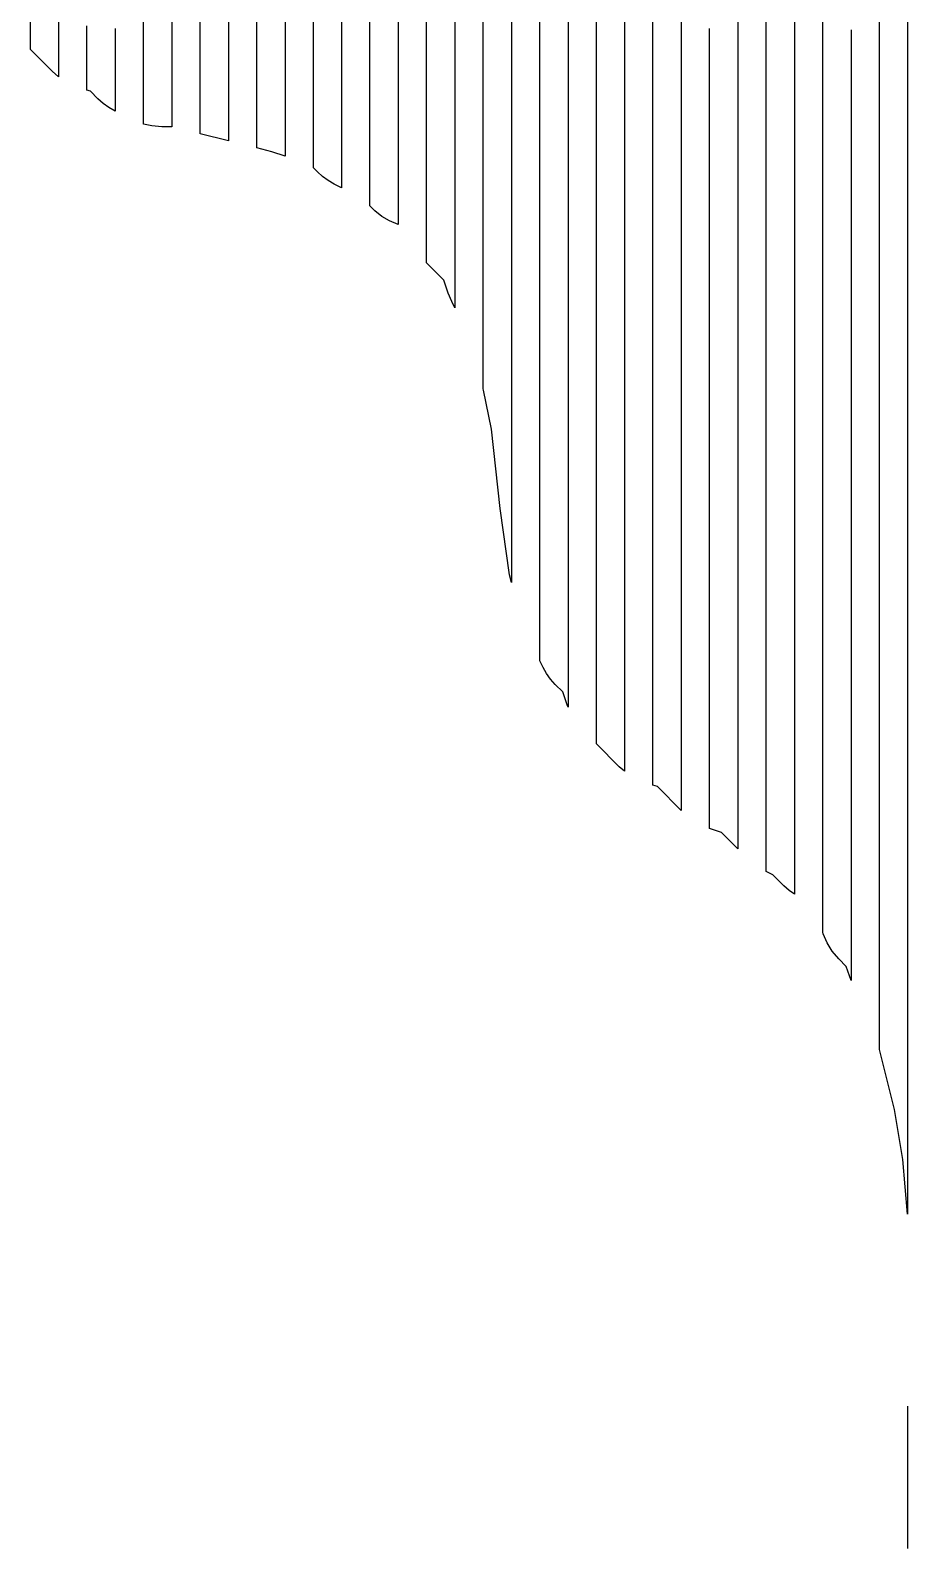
# Model space of a CAD drawing. Header units: metres. Extents: x -6 to 1890, y -8 to 898.
# Drawn here: x 1457.6 to 1581.6, y -0.6 to 213.9 of the extents above; entities that cross this region are included whole.
import ezdxf

# ---------------------------------------------------------------- set-up
doc = ezdxf.new("R2010")
doc.units = ezdxf.units.M
doc.layers.add('PASSADAS_COMPLETAS', color=1, linetype='CONTINUOUS')
doc.layers.add('PECAS_2D', color=3, linetype='CONTINUOUS')

msp = doc.modelspace()

# ---------------------------------------------------------------- linework, layer by layer
at = {"layer": 'PASSADAS_COMPLETAS'}
for points in [[(1477.578, 279.072), (1477.578, 211.923), (1477.578, 209.341), (1477.578, 208.049), (1477.578, 206.758), (1477.578, 205.467), (1477.578, 204.175), (1477.578, 200.301), (1476.16, 200.301), (1474.761, 200.41), (1473.578, 200.689), (1473.578, 205.844), (1473.578, 207.133), (1473.578, 208.422), (1473.578, 209.711), (1473.578, 211), (1473.578, 212.288), (1473.578, 287.041)], [(1485.578, 257.93), (1485.578, 208.681), (1485.578, 207.385), (1485.578, 206.089), (1485.578, 204.793), (1485.578, 203.497), (1485.578, 202.201), (1485.578, 200.905), (1485.578, 198.313), (1481.578, 199.318), (1481.578, 203.219), (1481.578, 204.519), (1481.578, 205.819), (1481.578, 207.119), (1481.578, 208.419), (1481.578, 269.526)], [(1493.578, 240.125), (1493.578, 206.503), (1493.578, 205.21), (1493.578, 203.916), (1493.578, 202.623), (1493.578, 201.33), (1493.578, 200.037), (1493.578, 196.157), (1491.71, 196.78), (1489.578, 197.313), (1489.578, 199.894), (1489.578, 201.185), (1489.578, 202.476), (1489.578, 203.766), (1489.578, 205.057), (1489.578, 206.348), (1489.578, 207.638), (1489.578, 241.195)], [(1501.578, 238.201), (1501.578, 203.317), (1501.578, 202.025), (1501.578, 200.733), (1501.578, 199.441), (1501.578, 198.149), (1501.578, 196.857), (1501.578, 191.689), (1500.527, 192.214), (1499.68, 192.696), (1498.887, 193.267), (1498.162, 193.919), (1497.578, 194.503), (1497.578, 198.372), (1497.578, 199.662), (1497.578, 200.951), (1497.578, 202.241), (1497.578, 203.531), (1497.578, 204.82), (1497.578, 239.642)], [(1509.578, 237.034), (1509.578, 199.469), (1509.578, 198.174), (1509.578, 196.878), (1509.578, 195.583), (1509.578, 194.288), (1509.578, 192.992), (1509.578, 191.697), (1509.578, 186.515), (1508.336, 187.017), (1507.256, 187.644), (1506.267, 188.417), (1505.578, 189.128), (1505.578, 194.275), (1505.578, 195.561), (1505.578, 196.848), (1505.578, 198.134), (1505.578, 199.421), (1505.578, 200.708), (1505.578, 201.994), (1505.578, 239.306)], [(1517.578, 234.509), (1517.578, 194.219), (1517.578, 192.92), (1517.578, 191.62), (1517.578, 190.321), (1517.578, 189.021), (1517.578, 187.721), (1517.578, 186.422), (1517.578, 185.122), (1517.578, 183.822), (1517.578, 174.725), (1517.139, 175.602), (1516.646, 176.794), (1516.032, 178.634), (1513.578, 181.088), (1513.578, 188.843), (1513.578, 190.135), (1513.578, 191.428), (1513.578, 192.72), (1513.578, 194.013), (1513.578, 195.305), (1513.578, 196.598), (1513.578, 197.89), (1513.578, 236.665)], [(1525.578, 231.44), (1525.578, 182.39), (1525.578, 181.099), (1525.578, 179.808), (1525.578, 178.518), (1525.578, 177.227), (1525.578, 175.936), (1525.578, 174.645), (1525.578, 173.354), (1525.578, 172.064), (1525.578, 170.773), (1525.578, 169.482), (1525.578, 135.921), (1525.318, 137.021), (1523.99, 146.351), (1522.741, 157.592), (1521.637, 163.113), (1521.578, 163.289), (1521.578, 178.73), (1521.578, 180.017), (1521.578, 181.303), (1521.578, 182.59), (1521.578, 183.877), (1521.578, 185.163), (1521.578, 186.45), (1521.578, 187.737), (1521.578, 234.058)], [(1533.578, 225.997), (1533.578, 159.835), (1533.578, 158.538), (1533.578, 157.24), (1533.578, 146.862), (1533.578, 145.565), (1533.578, 144.268), (1533.578, 137.781), (1533.578, 136.484), (1533.578, 135.186), (1533.578, 133.889), (1533.578, 132.592), (1533.578, 131.295), (1533.578, 118.322), (1533.45, 118.626), (1532.836, 120.466), (1531.77, 121.532), (1531.119, 122.257), (1530.547, 123.05), (1530.066, 123.897), (1529.578, 124.872), (1529.578, 156.001), (1529.578, 157.298), (1529.578, 158.595), (1529.578, 162.486), (1529.578, 163.783), (1529.578, 165.08), (1529.578, 166.377), (1529.578, 167.674), (1529.578, 168.972), (1529.578, 171.566), (1529.578, 172.863), (1529.578, 176.754), (1529.578, 178.051), (1529.578, 229.932)], [(1541.578, 219.634), (1541.578, 126.131), (1541.578, 124.832), (1541.578, 123.534), (1541.578, 122.235), (1541.578, 120.936), (1541.578, 119.638), (1541.578, 118.339), (1541.578, 117.04), (1541.578, 115.742), (1541.578, 109.248), (1540.818, 109.899), (1537.578, 113.139), (1537.578, 120.901), (1537.578, 122.194), (1537.578, 123.488), (1537.578, 126.075), (1537.578, 127.368), (1537.578, 128.662), (1537.578, 129.955), (1537.578, 131.249), (1537.578, 132.543), (1537.578, 133.836), (1537.578, 135.13), (1537.578, 223.091)], [(1581.578, 222.722), (1581.578, 209.78), (1581.578, 208.485), (1581.578, 207.191), (1581.578, 205.897), (1581.578, 204.603), (1581.578, 203.309), (1581.578, 202.014), (1581.578, 200.72), (1581.578, 199.426), (1581.578, 198.132), (1581.578, 196.838), (1581.578, 195.544), (1581.578, 194.249), (1581.578, 192.955), (1581.578, 191.661), (1581.578, 190.367), (1581.578, 189.073), (1581.578, 187.778), (1581.578, 186.484), (1581.578, 185.19), (1581.578, 183.896), (1581.578, 182.602), (1581.578, 181.307), (1581.578, 180.013), (1581.578, 178.719), (1581.578, 176.131), (1581.578, 174.836), (1581.578, 173.542), (1581.578, 172.248), (1581.578, 170.954), (1581.578, 169.66), (1581.578, 168.366), (1581.578, 167.071), (1581.578, 164.483), (1581.578, 163.189), (1581.578, 161.895), (1581.578, 160.6), (1581.578, 159.306), (1581.578, 152.835), (1581.578, 150.247), (1581.578, 147.658), (1581.578, 145.07), (1581.578, 143.776), (1581.578, 142.482), (1581.578, 141.188), (1581.578, 139.893), (1581.578, 138.599), (1581.578, 86.831), (1581.578, 85.537), (1581.578, 84.243), (1581.578, 82.949), (1581.578, 81.655), (1581.578, 80.361), (1581.578, 79.066), (1581.578, 77.772), (1581.578, 76.478), (1581.578, 75.184), (1581.578, 46.712), (1580.877, 54.419), (1579.7, 61.482), (1577.578, 69.971), (1577.578, 82.927), (1577.578, 84.222), (1577.578, 85.518), (1577.578, 86.813), (1577.578, 88.109), (1577.578, 89.404), (1577.578, 90.7), (1577.578, 93.291), (1577.578, 141.228), (1577.578, 142.523), (1577.578, 143.819), (1577.578, 145.114), (1577.578, 146.41), (1577.578, 152.888), (1577.578, 154.184), (1577.578, 155.479), (1577.578, 156.775), (1577.578, 158.07), (1577.578, 159.366), (1577.578, 160.661), (1577.578, 161.957), (1577.578, 163.253), (1577.578, 164.548), (1577.578, 165.844), (1577.578, 167.139), (1577.578, 168.435), (1577.578, 169.73), (1577.578, 171.026), (1577.578, 172.322), (1577.578, 174.913), (1577.578, 176.208), (1577.578, 177.504), (1577.578, 178.8), (1577.578, 180.095), (1577.578, 181.391), (1577.578, 182.686), (1577.578, 183.982), (1577.578, 185.277), (1577.578, 186.573), (1577.578, 187.869), (1577.578, 189.164), (1577.578, 190.46), (1577.578, 191.755), (1577.578, 193.051), (1577.578, 194.347), (1577.578, 196.938), (1577.578, 199.529), (1577.578, 202.12), (1577.578, 204.711), (1577.578, 206.007), (1577.578, 208.598), (1577.578, 209.893), (1577.578, 211.189), (1577.578, 212.485), (1577.578, 215.076)], [(1461.578, 215.097), (1461.578, 213.808), (1461.578, 207.365), (1460.677, 208.137), (1457.578, 211.236), (1457.578, 217.707)], [(1469.578, 214.193), (1469.578, 212.895), (1469.578, 211.598), (1469.578, 210.301), (1469.578, 209.004), (1469.578, 207.707), (1469.578, 202.518), (1468.658, 203.037), (1467.865, 203.608), (1467.14, 204.259), (1466.073, 205.326), (1465.578, 205.491), (1465.578, 210.683), (1465.578, 211.982), (1465.578, 213.28), (1465.578, 214.578)], [(1549.578, 215.072), (1549.578, 213.778), (1549.578, 212.483), (1549.578, 211.188), (1549.578, 116.672), (1549.578, 115.377), (1549.578, 114.082), (1549.578, 112.788), (1549.578, 111.493), (1549.578, 110.198), (1549.578, 108.903), (1549.578, 103.724), (1546.215, 107.087), (1545.578, 107.3), (1545.578, 112.493), (1545.578, 113.791), (1545.578, 115.089), (1545.578, 116.387), (1545.578, 117.685), (1545.578, 118.984), (1545.578, 120.282), (1545.578, 121.58), (1545.578, 216.351)], [(1557.578, 215.972), (1557.578, 213.386), (1557.578, 210.8), (1557.578, 208.214), (1557.578, 206.922), (1557.578, 205.629), (1557.578, 204.336), (1557.578, 203.043), (1557.578, 201.75), (1557.578, 200.457), (1557.578, 112.533), (1557.578, 111.24), (1557.578, 109.947), (1557.578, 108.654), (1557.578, 107.361), (1557.578, 106.068), (1557.578, 104.775), (1557.578, 103.482), (1557.578, 98.31), (1555.264, 100.624), (1553.578, 101.186), (1553.578, 106.382), (1553.578, 107.681), (1553.578, 108.98), (1553.578, 110.279), (1553.578, 111.577), (1553.578, 112.876), (1553.578, 114.175), (1553.578, 206.399), (1553.578, 207.698), (1553.578, 208.997), (1553.578, 210.296), (1553.578, 211.595), (1553.578, 212.894), (1553.578, 214.193)], [(1565.578, 215.655), (1565.578, 213.076), (1565.578, 210.498), (1565.578, 207.92), (1565.578, 205.341), (1565.578, 202.763), (1565.578, 200.185), (1565.578, 198.895), (1565.578, 196.317), (1565.578, 193.739), (1565.578, 192.45), (1565.578, 191.16), (1565.578, 189.871), (1565.578, 188.582), (1565.578, 187.293), (1565.578, 186.004), (1565.578, 184.714), (1565.578, 183.425), (1565.578, 182.136), (1565.578, 104.785), (1565.578, 103.496), (1565.578, 102.207), (1565.578, 100.918), (1565.578, 99.628), (1565.578, 98.339), (1565.578, 91.893), (1564.83, 92.428), (1564.085, 93.095), (1562.544, 94.636), (1561.578, 95.119), (1561.578, 101.589), (1561.578, 102.883), (1561.578, 104.177), (1561.578, 105.472), (1561.578, 106.766), (1561.578, 108.06), (1561.578, 109.354), (1561.578, 192.173), (1561.578, 193.467), (1561.578, 194.761), (1561.578, 196.055), (1561.578, 197.349), (1561.578, 198.643), (1561.578, 199.937), (1561.578, 202.525), (1561.578, 205.113), (1561.578, 207.701), (1561.578, 210.289), (1561.578, 212.877), (1561.578, 215.465)], [(1573.578, 213.983), (1573.578, 211.4), (1573.578, 210.109), (1573.578, 207.527), (1573.578, 206.236), (1573.578, 203.654), (1573.578, 201.072), (1573.578, 199.781), (1573.578, 197.198), (1573.578, 194.616), (1573.578, 192.034), (1573.578, 189.452), (1573.578, 188.161), (1573.578, 186.87), (1573.578, 185.579), (1573.578, 182.996), (1573.578, 181.705), (1573.578, 180.414), (1573.578, 179.123), (1573.578, 177.832), (1573.578, 176.541), (1573.578, 173.959), (1573.578, 172.668), (1573.578, 171.377), (1573.578, 170.086), (1573.578, 168.795), (1573.578, 167.503), (1573.578, 166.212), (1573.578, 164.921), (1573.578, 163.63), (1573.578, 162.339), (1573.578, 161.048), (1573.578, 159.757), (1573.578, 158.466), (1573.578, 157.175), (1573.578, 155.884), (1573.578, 154.593), (1573.578, 153.301), (1573.578, 152.01), (1573.578, 150.719), (1573.578, 149.428), (1573.578, 148.137), (1573.578, 146.846), (1573.578, 145.555), (1573.578, 144.264), (1573.578, 100.367), (1573.578, 99.076), (1573.578, 97.785), (1573.578, 96.493), (1573.578, 95.202), (1573.578, 93.911), (1573.578, 92.62), (1573.578, 91.329), (1573.578, 90.038), (1573.578, 79.709), (1572.907, 81.688), (1571.841, 82.754), (1570.929, 83.819), (1570.187, 85.019), (1569.643, 86.311), (1569.578, 86.505), (1569.578, 94.248), (1569.578, 95.539), (1569.578, 96.83), (1569.578, 98.12), (1569.578, 99.411), (1569.578, 100.701), (1569.578, 101.992), (1569.578, 161.357), (1569.578, 162.647), (1569.578, 163.938), (1569.578, 165.228), (1569.578, 170.391), (1569.578, 171.681), (1569.578, 174.262), (1569.578, 175.553), (1569.578, 178.134), (1569.578, 179.424), (1569.578, 180.715), (1569.578, 182.005), (1569.578, 183.296), (1569.578, 185.877), (1569.578, 188.458), (1569.578, 191.039), (1569.578, 193.62), (1569.578, 196.201), (1569.578, 198.783), (1569.578, 201.364), (1569.578, 202.654), (1569.578, 205.235), (1569.578, 207.816), (1569.578, 209.107), (1569.578, 211.688), (1569.578, 212.979), (1569.578, 215.56)], [(1581.578, 19.583), (1581.578, -0.557)]]:
    msp.add_lwpolyline(points, dxfattribs=at)
at = {"layer": 'PECAS_2D'}
for points in [[(1477.578, 279.072), (1477.578, 211.923), (1477.578, 209.341), (1477.578, 208.049), (1477.578, 206.758), (1477.578, 205.467), (1477.578, 204.175), (1477.578, 200.301), (1476.16, 200.301), (1474.761, 200.41), (1473.578, 200.689), (1473.578, 205.844), (1473.578, 207.133), (1473.578, 208.422), (1473.578, 209.711), (1473.578, 211), (1473.578, 212.288), (1473.578, 287.041)], [(1485.578, 257.93), (1485.578, 208.681), (1485.578, 207.385), (1485.578, 206.089), (1485.578, 204.793), (1485.578, 203.497), (1485.578, 202.201), (1485.578, 200.905), (1485.578, 198.313), (1481.578, 199.318), (1481.578, 203.219), (1481.578, 204.519), (1481.578, 205.819), (1481.578, 207.119), (1481.578, 208.419), (1481.578, 269.526)], [(1493.578, 240.125), (1493.578, 206.503), (1493.578, 205.21), (1493.578, 203.916), (1493.578, 202.623), (1493.578, 201.33), (1493.578, 200.037), (1493.578, 196.157), (1491.71, 196.78), (1489.578, 197.313), (1489.578, 199.894), (1489.578, 201.185), (1489.578, 202.476), (1489.578, 203.766), (1489.578, 205.057), (1489.578, 206.348), (1489.578, 207.638), (1489.578, 241.195)], [(1501.578, 238.201), (1501.578, 203.317), (1501.578, 202.025), (1501.578, 200.733), (1501.578, 199.441), (1501.578, 198.149), (1501.578, 196.857), (1501.578, 191.689), (1500.527, 192.214), (1499.68, 192.696), (1498.887, 193.267), (1498.162, 193.919), (1497.578, 194.503), (1497.578, 198.372), (1497.578, 199.662), (1497.578, 200.951), (1497.578, 202.241), (1497.578, 203.531), (1497.578, 204.82), (1497.578, 239.642)], [(1509.578, 237.034), (1509.578, 199.469), (1509.578, 198.174), (1509.578, 196.878), (1509.578, 195.583), (1509.578, 194.288), (1509.578, 192.992), (1509.578, 191.697), (1509.578, 186.515), (1508.336, 187.017), (1507.256, 187.644), (1506.267, 188.417), (1505.578, 189.128), (1505.578, 194.275), (1505.578, 195.561), (1505.578, 196.848), (1505.578, 198.134), (1505.578, 199.421), (1505.578, 200.708), (1505.578, 201.994), (1505.578, 239.306)], [(1517.578, 234.509), (1517.578, 194.219), (1517.578, 192.92), (1517.578, 191.62), (1517.578, 190.321), (1517.578, 189.021), (1517.578, 187.721), (1517.578, 186.422), (1517.578, 185.122), (1517.578, 183.822), (1517.578, 174.725), (1517.139, 175.602), (1516.646, 176.794), (1516.032, 178.634), (1513.578, 181.088), (1513.578, 188.843), (1513.578, 190.135), (1513.578, 191.428), (1513.578, 192.72), (1513.578, 194.013), (1513.578, 195.305), (1513.578, 196.598), (1513.578, 197.89), (1513.578, 236.665)], [(1525.578, 231.44), (1525.578, 182.39), (1525.578, 181.099), (1525.578, 179.808), (1525.578, 178.518), (1525.578, 177.227), (1525.578, 175.936), (1525.578, 174.645), (1525.578, 173.354), (1525.578, 172.064), (1525.578, 170.773), (1525.578, 169.482), (1525.578, 135.921), (1525.318, 137.021), (1523.99, 146.351), (1522.741, 157.592), (1521.637, 163.113), (1521.578, 163.289), (1521.578, 178.73), (1521.578, 180.017), (1521.578, 181.303), (1521.578, 182.59), (1521.578, 183.877), (1521.578, 185.163), (1521.578, 186.45), (1521.578, 187.737), (1521.578, 234.058)], [(1533.578, 225.997), (1533.578, 159.835), (1533.578, 158.538), (1533.578, 157.24), (1533.578, 146.862), (1533.578, 145.565), (1533.578, 144.268), (1533.578, 137.781), (1533.578, 136.484), (1533.578, 135.186), (1533.578, 133.889), (1533.578, 132.592), (1533.578, 131.295), (1533.578, 118.322), (1533.45, 118.626), (1532.836, 120.466), (1531.77, 121.532), (1531.119, 122.257), (1530.547, 123.05), (1530.066, 123.897), (1529.578, 124.872), (1529.578, 156.001), (1529.578, 157.298), (1529.578, 158.595), (1529.578, 162.486), (1529.578, 163.783), (1529.578, 165.08), (1529.578, 166.377), (1529.578, 167.674), (1529.578, 168.972), (1529.578, 171.566), (1529.578, 172.863), (1529.578, 176.754), (1529.578, 178.051), (1529.578, 229.932)], [(1541.578, 219.634), (1541.578, 126.131), (1541.578, 124.832), (1541.578, 123.534), (1541.578, 122.235), (1541.578, 120.936), (1541.578, 119.638), (1541.578, 118.339), (1541.578, 117.04), (1541.578, 115.742), (1541.578, 109.248), (1540.818, 109.899), (1537.578, 113.139), (1537.578, 120.901), (1537.578, 122.194), (1537.578, 123.488), (1537.578, 126.075), (1537.578, 127.368), (1537.578, 128.662), (1537.578, 129.955), (1537.578, 131.249), (1537.578, 132.543), (1537.578, 133.836), (1537.578, 135.13), (1537.578, 223.091)], [(1581.578, 222.722), (1581.578, 209.78), (1581.578, 208.485), (1581.578, 207.191), (1581.578, 205.897), (1581.578, 204.603), (1581.578, 203.309), (1581.578, 202.014), (1581.578, 200.72), (1581.578, 199.426), (1581.578, 198.132), (1581.578, 196.838), (1581.578, 195.544), (1581.578, 194.249), (1581.578, 192.955), (1581.578, 191.661), (1581.578, 190.367), (1581.578, 189.073), (1581.578, 187.778), (1581.578, 186.484), (1581.578, 185.19), (1581.578, 183.896), (1581.578, 182.602), (1581.578, 181.307), (1581.578, 180.013), (1581.578, 178.719), (1581.578, 176.131), (1581.578, 174.836), (1581.578, 173.542), (1581.578, 172.248), (1581.578, 170.954), (1581.578, 169.66), (1581.578, 168.366), (1581.578, 167.071), (1581.578, 164.483), (1581.578, 163.189), (1581.578, 161.895), (1581.578, 160.6), (1581.578, 159.306), (1581.578, 152.835), (1581.578, 150.247), (1581.578, 147.658), (1581.578, 145.07), (1581.578, 143.776), (1581.578, 142.482), (1581.578, 141.188), (1581.578, 139.893), (1581.578, 138.599), (1581.578, 86.831), (1581.578, 85.537), (1581.578, 84.243), (1581.578, 82.949), (1581.578, 81.655), (1581.578, 80.361), (1581.578, 79.066), (1581.578, 77.772), (1581.578, 76.478), (1581.578, 75.184), (1581.578, 46.712), (1580.877, 54.419), (1579.7, 61.482), (1577.578, 69.971), (1577.578, 82.927), (1577.578, 84.222), (1577.578, 85.518), (1577.578, 86.813), (1577.578, 88.109), (1577.578, 89.404), (1577.578, 90.7), (1577.578, 93.291), (1577.578, 141.228), (1577.578, 142.523), (1577.578, 143.819), (1577.578, 145.114), (1577.578, 146.41), (1577.578, 152.888), (1577.578, 154.184), (1577.578, 155.479), (1577.578, 156.775), (1577.578, 158.07), (1577.578, 159.366), (1577.578, 160.661), (1577.578, 161.957), (1577.578, 163.253), (1577.578, 164.548), (1577.578, 165.844), (1577.578, 167.139), (1577.578, 168.435), (1577.578, 169.73), (1577.578, 171.026), (1577.578, 172.322), (1577.578, 174.913), (1577.578, 176.208), (1577.578, 177.504), (1577.578, 178.8), (1577.578, 180.095), (1577.578, 181.391), (1577.578, 182.686), (1577.578, 183.982), (1577.578, 185.277), (1577.578, 186.573), (1577.578, 187.869), (1577.578, 189.164), (1577.578, 190.46), (1577.578, 191.755), (1577.578, 193.051), (1577.578, 194.347), (1577.578, 196.938), (1577.578, 199.529), (1577.578, 202.12), (1577.578, 204.711), (1577.578, 206.007), (1577.578, 208.598), (1577.578, 209.893), (1577.578, 211.189), (1577.578, 212.485), (1577.578, 215.076)], [(1461.578, 215.097), (1461.578, 213.808), (1461.578, 207.365), (1460.677, 208.137), (1457.578, 211.236), (1457.578, 217.707)], [(1469.578, 214.193), (1469.578, 212.895), (1469.578, 211.598), (1469.578, 210.301), (1469.578, 209.004), (1469.578, 207.707), (1469.578, 202.518), (1468.658, 203.037), (1467.865, 203.608), (1467.14, 204.259), (1466.073, 205.326), (1465.578, 205.491), (1465.578, 210.683), (1465.578, 211.982), (1465.578, 213.28), (1465.578, 214.578)], [(1549.578, 215.072), (1549.578, 213.778), (1549.578, 212.483), (1549.578, 211.188), (1549.578, 116.672), (1549.578, 115.377), (1549.578, 114.082), (1549.578, 112.788), (1549.578, 111.493), (1549.578, 110.198), (1549.578, 108.903), (1549.578, 103.724), (1546.215, 107.087), (1545.578, 107.3), (1545.578, 112.493), (1545.578, 113.791), (1545.578, 115.089), (1545.578, 116.387), (1545.578, 117.685), (1545.578, 118.984), (1545.578, 120.282), (1545.578, 121.58), (1545.578, 216.351)], [(1557.578, 215.972), (1557.578, 213.386), (1557.578, 210.8), (1557.578, 208.214), (1557.578, 206.922), (1557.578, 205.629), (1557.578, 204.336), (1557.578, 203.043), (1557.578, 201.75), (1557.578, 200.457), (1557.578, 112.533), (1557.578, 111.24), (1557.578, 109.947), (1557.578, 108.654), (1557.578, 107.361), (1557.578, 106.068), (1557.578, 104.775), (1557.578, 103.482), (1557.578, 98.31), (1555.264, 100.624), (1553.578, 101.186), (1553.578, 106.382), (1553.578, 107.681), (1553.578, 108.98), (1553.578, 110.279), (1553.578, 111.577), (1553.578, 112.876), (1553.578, 114.175), (1553.578, 206.399), (1553.578, 207.698), (1553.578, 208.997), (1553.578, 210.296), (1553.578, 211.595), (1553.578, 212.894), (1553.578, 214.193)], [(1565.578, 215.655), (1565.578, 213.076), (1565.578, 210.498), (1565.578, 207.92), (1565.578, 205.341), (1565.578, 202.763), (1565.578, 200.185), (1565.578, 198.895), (1565.578, 196.317), (1565.578, 193.739), (1565.578, 192.45), (1565.578, 191.16), (1565.578, 189.871), (1565.578, 188.582), (1565.578, 187.293), (1565.578, 186.004), (1565.578, 184.714), (1565.578, 183.425), (1565.578, 182.136), (1565.578, 104.785), (1565.578, 103.496), (1565.578, 102.207), (1565.578, 100.918), (1565.578, 99.628), (1565.578, 98.339), (1565.578, 91.893), (1564.83, 92.428), (1564.085, 93.095), (1562.544, 94.636), (1561.578, 95.119), (1561.578, 101.589), (1561.578, 102.883), (1561.578, 104.177), (1561.578, 105.472), (1561.578, 106.766), (1561.578, 108.06), (1561.578, 109.354), (1561.578, 192.173), (1561.578, 193.467), (1561.578, 194.761), (1561.578, 196.055), (1561.578, 197.349), (1561.578, 198.643), (1561.578, 199.937), (1561.578, 202.525), (1561.578, 205.113), (1561.578, 207.701), (1561.578, 210.289), (1561.578, 212.877), (1561.578, 215.465)], [(1573.578, 213.983), (1573.578, 211.4), (1573.578, 210.109), (1573.578, 207.527), (1573.578, 206.236), (1573.578, 203.654), (1573.578, 201.072), (1573.578, 199.781), (1573.578, 197.198), (1573.578, 194.616), (1573.578, 192.034), (1573.578, 189.452), (1573.578, 188.161), (1573.578, 186.87), (1573.578, 185.579), (1573.578, 182.996), (1573.578, 181.705), (1573.578, 180.414), (1573.578, 179.123), (1573.578, 177.832), (1573.578, 176.541), (1573.578, 173.959), (1573.578, 172.668), (1573.578, 171.377), (1573.578, 170.086), (1573.578, 168.795), (1573.578, 167.503), (1573.578, 166.212), (1573.578, 164.921), (1573.578, 163.63), (1573.578, 162.339), (1573.578, 161.048), (1573.578, 159.757), (1573.578, 158.466), (1573.578, 157.175), (1573.578, 155.884), (1573.578, 154.593), (1573.578, 153.301), (1573.578, 152.01), (1573.578, 150.719), (1573.578, 149.428), (1573.578, 148.137), (1573.578, 146.846), (1573.578, 145.555), (1573.578, 144.264), (1573.578, 100.367), (1573.578, 99.076), (1573.578, 97.785), (1573.578, 96.493), (1573.578, 95.202), (1573.578, 93.911), (1573.578, 92.62), (1573.578, 91.329), (1573.578, 90.038), (1573.578, 79.709), (1572.907, 81.688), (1571.841, 82.754), (1570.929, 83.819), (1570.187, 85.019), (1569.643, 86.311), (1569.578, 86.505), (1569.578, 94.248), (1569.578, 95.539), (1569.578, 96.83), (1569.578, 98.12), (1569.578, 99.411), (1569.578, 100.701), (1569.578, 101.992), (1569.578, 161.357), (1569.578, 162.647), (1569.578, 163.938), (1569.578, 165.228), (1569.578, 170.391), (1569.578, 171.681), (1569.578, 174.262), (1569.578, 175.553), (1569.578, 178.134), (1569.578, 179.424), (1569.578, 180.715), (1569.578, 182.005), (1569.578, 183.296), (1569.578, 185.877), (1569.578, 188.458), (1569.578, 191.039), (1569.578, 193.62), (1569.578, 196.201), (1569.578, 198.783), (1569.578, 201.364), (1569.578, 202.654), (1569.578, 205.235), (1569.578, 207.816), (1569.578, 209.107), (1569.578, 211.688), (1569.578, 212.979), (1569.578, 215.56)]]:
    msp.add_lwpolyline(points, dxfattribs=at)

doc.saveas('drawing.dxf')
